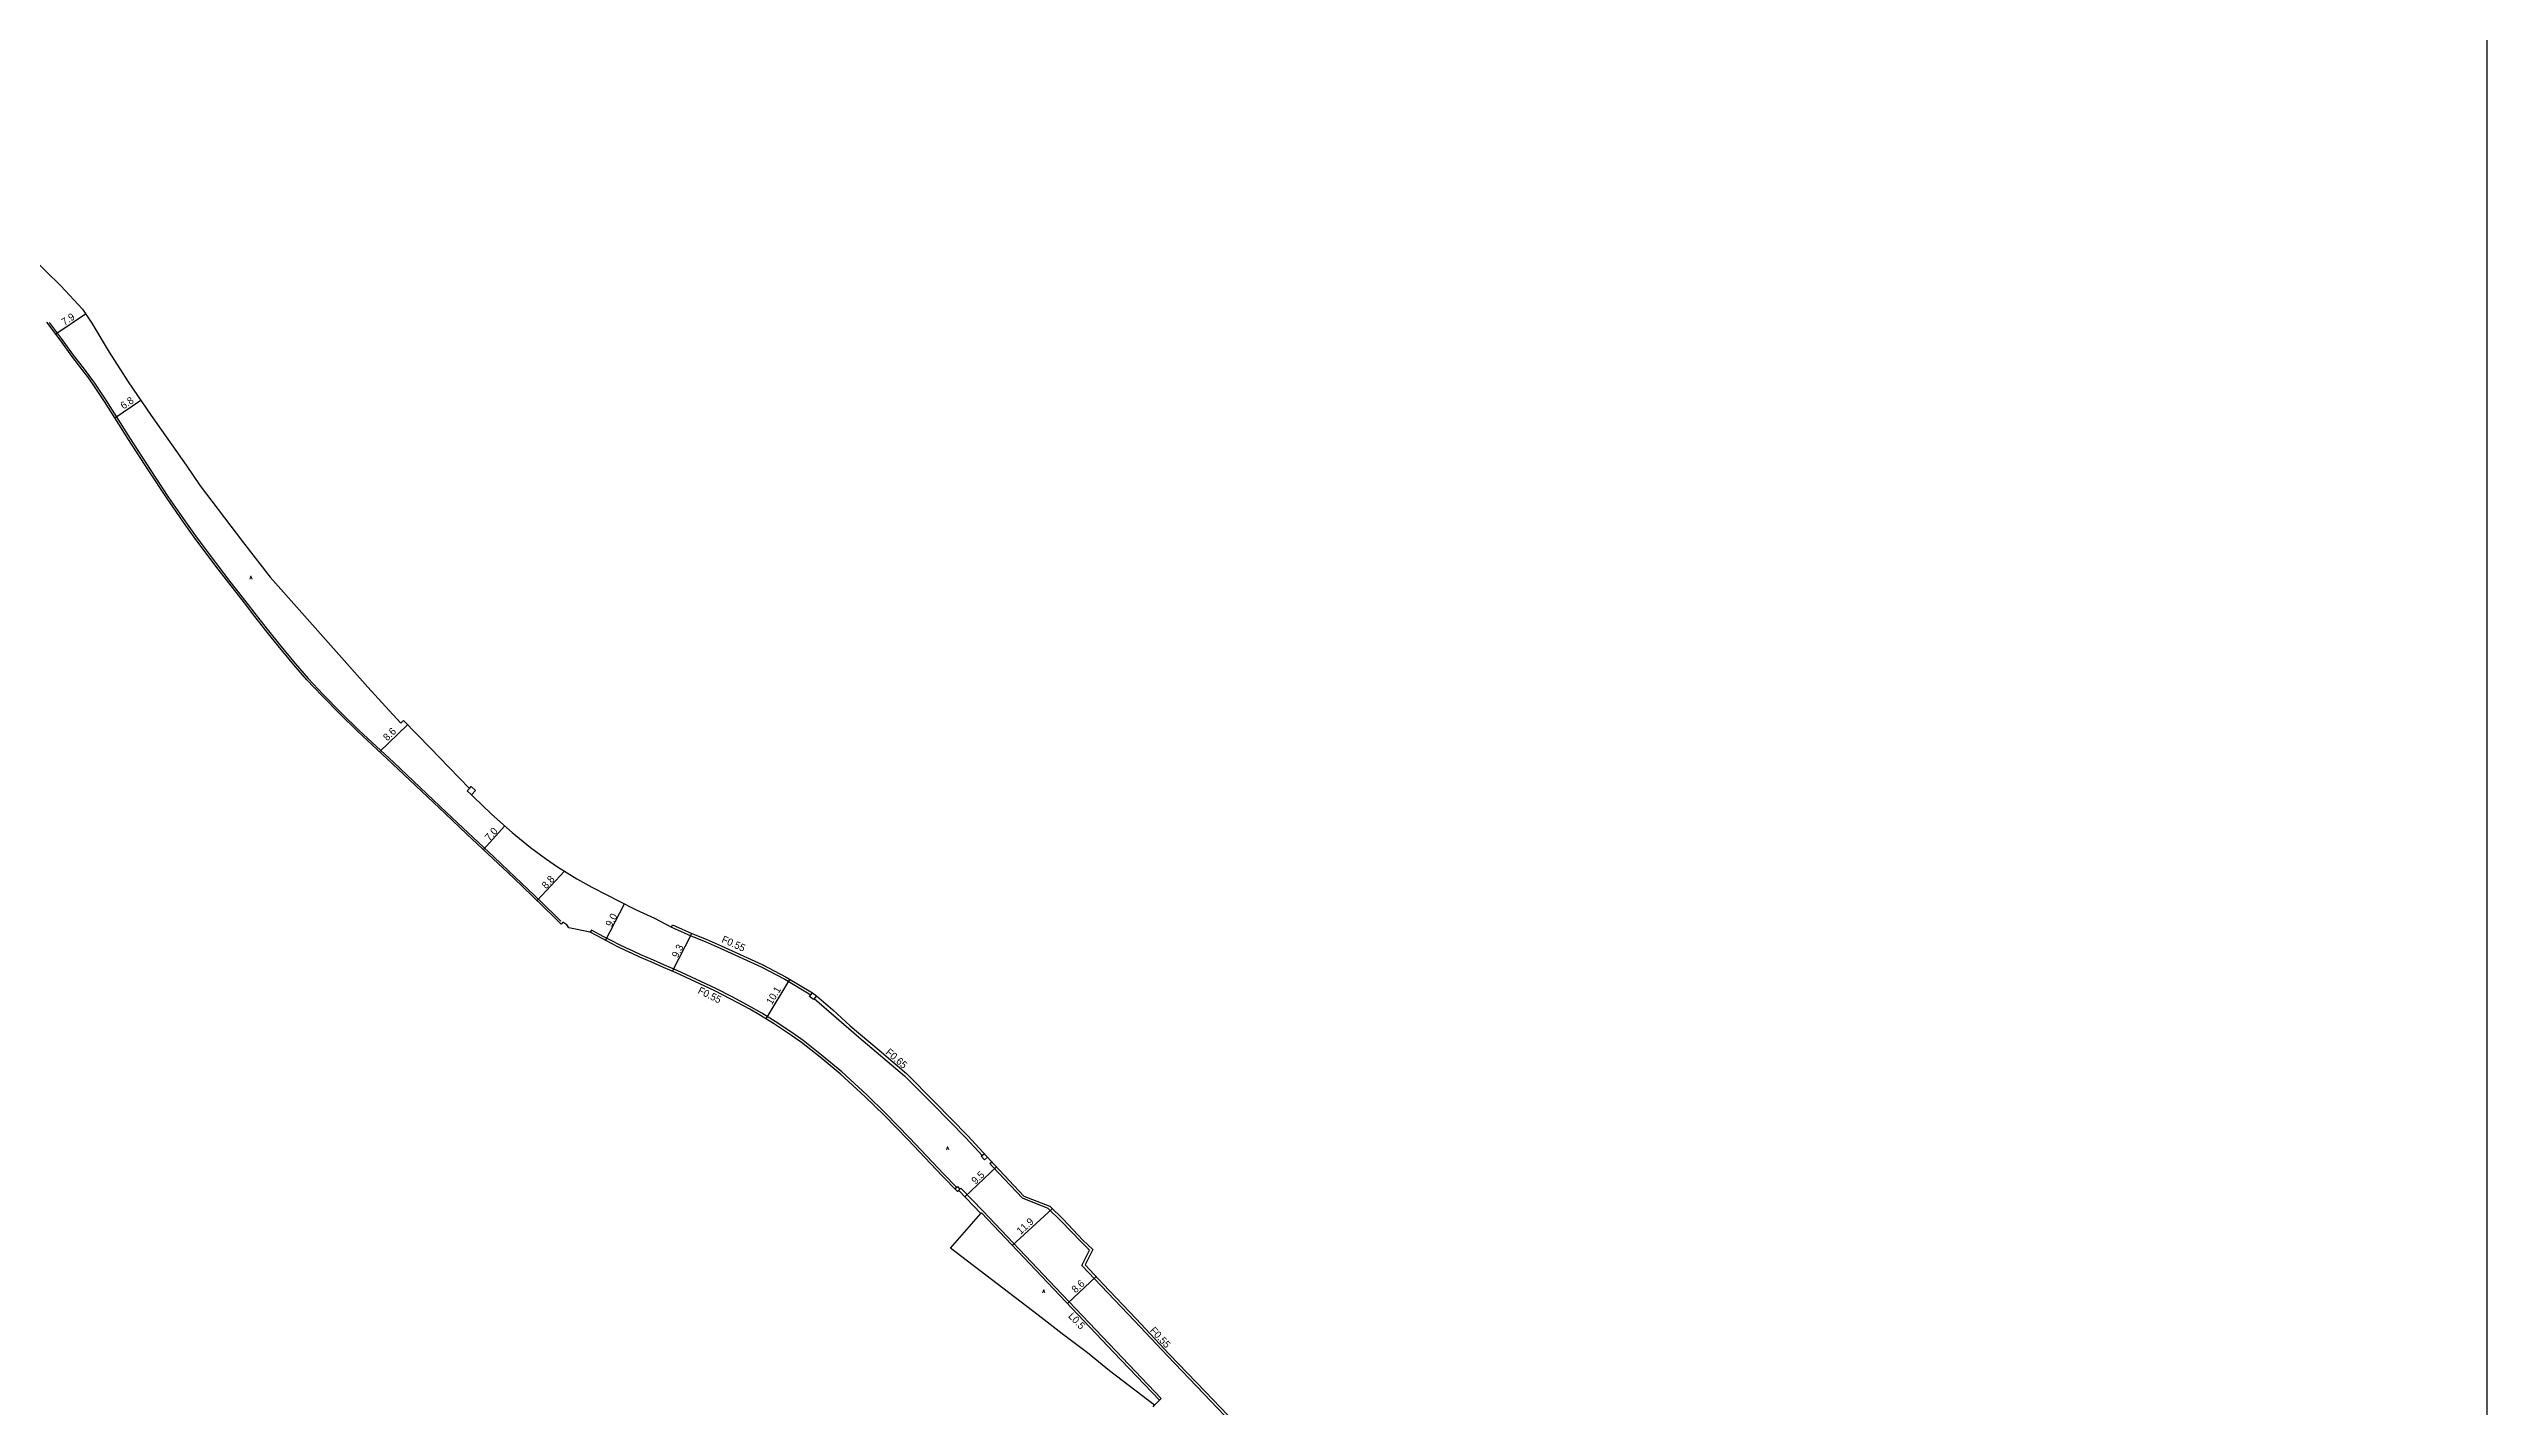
# Model space of a CAD drawing. Header units: metres. Extents: x -4000 to -800, y -99000 to -96000.
# Drawn here: x -1335 to -800, y -98396 to -98098 of the extents above; entities that cross this region are included whole.
import ezdxf

# ---------------------------------------------------------------- set-up
doc = ezdxf.new("R2010")
doc.units = ezdxf.units.M
doc.header["$LTSCALE"] = 2.5
for name, color, linetype in [('側溝・桝', 7, 'Continuous'), ('図郭', 7, 'Continuous'), ('幅員', 7, 'Continuous'), ('歩道・分離帯・安全施設', 7, 'Continuous'), ('舗装', 7, 'Continuous'), ('道路', 7, 'Continuous')]:
    doc.layers.add(name, color=color, linetype=linetype)
doc.styles.get("Standard").update_dxf_attribs({"font": ''})
doc.styles.add('YOKO_DECO', font='txt.shx', dxfattribs={"bigfont": 'extfont.shx'})
doc.styles.get('Standard').set_extended_font_data('@MS PGothic')

msp = doc.modelspace()

# ---------------------------------------------------------------- linework, layer by layer
at = {"layer": '側溝・桝'}
for points in [[(-1242.7, -98260.22), (-1241.77, -98261.07), (-1242.66, -98262.07), (-1243.6, -98261.21)], [(-1168.43, -98306.37), (-1167.8, -98305.56), (-1166.93, -98306.24), (-1167.57, -98307.05)], [(-1130.71, -98341.46), (-1130.07, -98340.88), (-1129.36, -98341.66), (-1130, -98342.24)], [(-1136.54, -98348.62), (-1135.97, -98348.06), (-1135.4, -98348.65), (-1135.97, -98349.21)]]:
    msp.add_lwpolyline(points, close=True, dxfattribs=at)
for points in [[(-1136.14, -98348.24), (-1138.92, -98345.39), (-1146.45, -98337.39), (-1151.65, -98332.04), (-1155.82, -98327.98), (-1161.3, -98322.91), (-1165.77, -98319.23), (-1169.85, -98316.01), (-1172.08, -98314.43), (-1176.01, -98311.85), (-1178.92, -98310.03), (-1181.27, -98308.67), (-1185.42, -98306.45), (-1189, -98304.63), (-1192.29, -98303.05), (-1197.49, -98300.64), (-1200.26, -98299.45), (-1202.68, -98298.41), (-1204.07, -98297.82), (-1205.48, -98297.18), (-1207.13, -98296.43), (-1208.59, -98295.76), (-1210.29, -98294.95), (-1211.68, -98294.23), (-1213.59, -98293.23), (-1216.33, -98291.76), (-1216.59, -98292.25)], [(-1198.72, -98291.15), (-1198.1, -98291.42), (-1194.52, -98293), (-1191.37, -98294.29), (-1188.07, -98295.76), (-1179.06, -98299.81), (-1173.86, -98302.57), (-1168.14, -98306)], [(-1167.39, -98306.83), (-1157.58, -98315.31), (-1147.59, -98323.75), (-1141.34, -98330.01), (-1134.11, -98337.37), (-1130.54, -98341.31)], [(-1075.74, -98400), (-1081.87, -98393.6), (-1089.82, -98385.3), (-1097.09, -98377.56), (-1104.35, -98369.91), (-1108.61, -98365.42), (-1106.94, -98362.07), (-1108.8, -98360.27), (-1113.16, -98355.67), (-1115.99, -98352.91), (-1121.67, -98350.66), (-1128.25, -98343.72), (-1128.85, -98343.06), (-1128.43, -98342.68)], [(-1091.59, -98395.05), (-1091.22, -98394.68), (-1101.19, -98384.18), (-1114.41, -98370.3), (-1130.32, -98353.53), (-1135.18, -98348.44), (-1135.4, -98348.65)]]:
    msp.add_lwpolyline(points, dxfattribs=at)
at = {"layer": '図郭'}
msp.add_lwpolyline([(-1600, -98400), (-800, -98400), (-800, -97800), (-1600, -97800)], close=True, dxfattribs=at)
at = {"layer": '幅員'}
for points in [[(-1333.98, -98160.77), (-1327.41, -98156.39)], [(-1320.96, -98179.26), (-1315.31, -98175.39)], [(-1262.86, -98252.61), (-1256.72, -98246.65)], [(-1240, -98274.1), (-1235.37, -98268.9)], [(-1228.23, -98285.29), (-1222.23, -98278.84)], [(-1213.27, -98294.02), (-1209.08, -98286.01)], [(-1198.5, -98300.81), (-1194.3, -98292.5)], [(-1177.96, -98311.28), (-1172.75, -98302.59)], [(-1134.32, -98350.36), (-1127.4, -98343.8)], [(-1123.93, -98361.02), (-1115.13, -98352.96)], [(-1111.78, -98373.82), (-1105.51, -98367.87)]]:
    msp.add_lwpolyline(points, dxfattribs=at)
at = {"layer": '歩道・分離帯・安全施設'}
for points in [[(-1335.4, -98158.32), (-1332.79, -98161.83), (-1330.12, -98165.45), (-1327.93, -98168.3), (-1326.67, -98169.94), (-1325.44, -98171.63), (-1322.95, -98175.34), (-1320.69, -98178.97), (-1317.68, -98183.73), (-1313.25, -98190.63), (-1309.23, -98196.72), (-1305.09, -98202.64), (-1303.28, -98205.16), (-1298.51, -98211.55), (-1295.7, -98215.19), (-1292.25, -98219.63), (-1289.96, -98222.6), (-1287.26, -98226.04), (-1284.86, -98229.04), (-1281.37, -98233.24), (-1278.52, -98236.5), (-1275.23, -98239.99), (-1271.18, -98244.13), (-1267.41, -98247.82), (-1259.75, -98254.99), (-1248.16, -98265.91), (-1243.38, -98270.4), (-1237.68, -98275.74), (-1233.1, -98280.12), (-1228.98, -98284.02), (-1224.23, -98288.63), (-1223.03, -98289.83)], [(-1092.64, -98396.15), (-1091.59, -98395.05), (-1101.57, -98384.54), (-1114.79, -98370.66), (-1130.7, -98353.9), (-1130.83, -98354.02)], [(-1092.64, -98396.15), (-1091.59, -98395.05), (-1101.57, -98384.54), (-1114.79, -98370.66), (-1130.7, -98353.9), (-1130.83, -98354.02)]]:
    msp.add_lwpolyline(points, dxfattribs=at)
at = {"layer": '道路'}
for points in [[(-1342.71, -98140.59), (-1332.86, -98150.28), (-1328.06, -98155.41), (-1326.03, -98158.45), (-1322.24, -98164.8), (-1318.07, -98171.36), (-1313.02, -98178.73), (-1305.29, -98189.63), (-1302.24, -98194.15), (-1292.97, -98206.41), (-1286.85, -98214.27), (-1265.43, -98238.38), (-1261.55, -98242.69), (-1258.19, -98246.3), (-1257.63, -98245.7), (-1251.7, -98251.82), (-1247.63, -98255.98), (-1243.08, -98260.65), (-1242.7, -98260.22), (-1241.77, -98261.07), (-1242.66, -98262.07), (-1242.29, -98262.4), (-1238.26, -98266.32), (-1233.76, -98270.34), (-1229.67, -98273.62), (-1226.39, -98276.07), (-1223.77, -98277.89), (-1219.52, -98280.52), (-1216.22, -98282.37), (-1212.81, -98284.13), (-1210.51, -98285.26), (-1206.53, -98287.34), (-1202.46, -98289.18), (-1198.72, -98291.15), (-1198.5, -98290.64), (-1197.88, -98290.92), (-1194.3, -98292.5), (-1191.15, -98293.79), (-1187.84, -98295.26), (-1178.82, -98299.31), (-1173.58, -98302.09), (-1167.8, -98305.56), (-1166.93, -98306.24), (-1163.34, -98309.31), (-1159.51, -98312.78), (-1153.15, -98318.15), (-1147.16, -98323.28), (-1140.88, -98329.57), (-1133.65, -98336.93), (-1127.84, -98343.34), (-1121.35, -98350.18), (-1115.67, -98352.43), (-1112.76, -98355.27), (-1108.4, -98359.87), (-1106.25, -98361.95), (-1107.93, -98365.32), (-1103.95, -98369.52), (-1096.68, -98377.18), (-1089.42, -98384.91), (-1081.46, -98393.21), (-1074.97, -98400)], [(-1092.97, -98396.47), (-1092.64, -98396.15), (-1092.68, -98396.11), (-1102.58, -98388.59), (-1107.41, -98384.66), (-1112.94, -98380.45), (-1118.2, -98376.37), (-1137.5, -98361.61), (-1130.83, -98354.02), (-1135.68, -98348.93), (-1135.97, -98349.21), (-1139.32, -98345.78), (-1146.85, -98337.77), (-1152.04, -98332.43), (-1156.21, -98328.38), (-1161.67, -98323.32), (-1166.12, -98319.66), (-1170.18, -98316.46), (-1172.39, -98314.89), (-1176.31, -98312.32), (-1179.21, -98310.5), (-1181.54, -98309.15), (-1185.68, -98306.94), (-1189.25, -98305.12), (-1192.52, -98303.55), (-1197.72, -98301.15), (-1200.48, -98299.96), (-1202.9, -98298.92), (-1204.3, -98298.33), (-1205.71, -98297.69), (-1207.36, -98296.94), (-1208.82, -98296.26), (-1210.53, -98295.45), (-1211.94, -98294.72), (-1213.85, -98293.72), (-1216.59, -98292.25), (-1221.26, -98291.26), (-1221.75, -98290.61), (-1222.58, -98290.06), (-1222.95, -98290.44), (-1224.51, -98288.9), (-1229.26, -98284.3), (-1233.38, -98280.39), (-1237.95, -98276.02), (-1243.66, -98270.68), (-1248.44, -98266.19), (-1260.02, -98255.26), (-1267.68, -98248.1), (-1271.46, -98244.41), (-1275.5, -98240.26), (-1278.8, -98236.77), (-1281.65, -98233.52), (-1285.14, -98229.32), (-1287.53, -98226.32), (-1290.24, -98222.87), (-1292.52, -98219.9), (-1295.98, -98215.47), (-1298.78, -98211.83), (-1303.55, -98205.44), (-1305.37, -98202.92), (-1309.5, -98197), (-1313.52, -98190.91), (-1317.95, -98184.01), (-1320.96, -98179.26), (-1323.23, -98175.63), (-1325.72, -98171.91), (-1326.95, -98170.22), (-1328.21, -98168.58), (-1330.4, -98165.73), (-1332.97, -98162.12), (-1335.89, -98158.25)]]:
    msp.add_lwpolyline(points, dxfattribs=at)

# ---------------------------------------------------------------- texts
at = {"layer": '側溝・桝'}
for s, rotation, p in [('F0.55', 336, (-1187.88, -98294.38)), ('F0.55', 334, (-1193.11, -98305.58)), ('F0.65', 319, (-1151.86, -98318.82)), ('L0.5', 314, (-1111.73, -98376.69)), ('F0.55', 313, (-1093.8, -98379.82))]:
    msp.add_text(s, height=1.6, rotation=rotation, dxfattribs=at).set_placement(p)
at = {"layer": '幅員'}
for s, rotation, p in [('7.9', 34, (-1332.03, -98159.06)), ('6.8', 34, (-1319.08, -98177.44)), ('8.6', 44, (-1261.15, -98250.32)), ('7.0', 48, (-1238.71, -98272.29)), ('8.8', 47, (-1226.26, -98282.83)), ('9.0', 62, (-1211.93, -98291.22)), ('9.3', 63, (-1197.36, -98298.03)), ('10.1', 59, (-1176.7, -98308.28)), ('9.5', 43, (-1131.98, -98347.7)), ('11.9', 42, (-1122.06, -98358.73)), ('8.6', 43, (-1109.99, -98371.6))]:
    msp.add_text(s, height=1.6, rotation=rotation, dxfattribs=at).set_placement(p)
at = {"layer": '舗装', "style": 'YOKO_DECO'}
for p in [(-1291.38, -98214.69, 95.7), (-1138.4, -98340.04, 94.03), (-1117.27, -98371.46, 93.88)]:
    msp.add_text('A', height=0.75, dxfattribs=at).set_placement(p)

doc.saveas('drawing.dxf')
